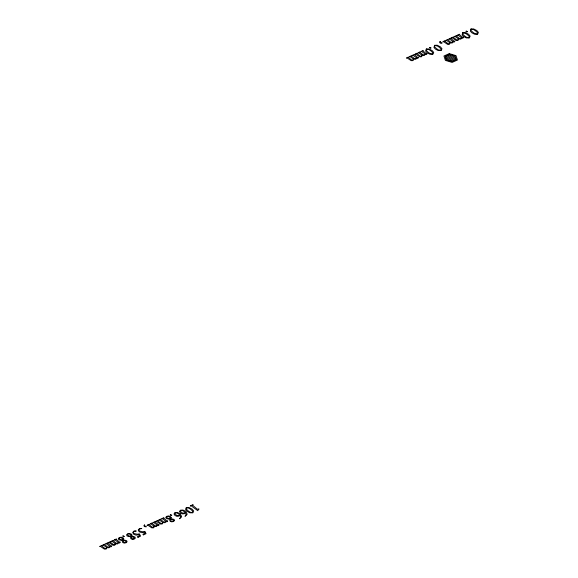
<?xml version="1.0" encoding="UTF-8"?>
<svg xmlns="http://www.w3.org/2000/svg" width="578" height="578" viewBox="0 0 578 578"><rect width="100%" height="100%" fill="white"/><g stroke="black" fill="none" stroke-linecap="round" stroke-linejoin="round"><path stroke-width="0.87" d="M452.379 55.387L455.413 57.771L455.977 59.613L449.54 54.563L448.405 55.076L454.835 60.126L453.701 60.632L447.264 55.582L446.122 56.095L452.56 61.145L450.804 61.174L445.602 57.085L446.216 58.97L447.914 60.307M122.955 538.985L122.948 539.809L120.592 539.657L118.967 538.407L119.595 537.75L120.954 537.619L122.955 538.985M131.213 535.286L131.213 536.109L128.858 535.958L127.232 534.708L127.861 534.05L129.212 533.92L131.213 535.286M170.394 517.751L170.387 518.574L168.032 518.423L166.406 517.173L167.035 516.515L168.386 516.385L170.394 517.751M138.019 537.345L137.347 536.709L139.695 535.582L139.312 534.722L136.054 535.134L133.612 534.188L132.702 532.425L134.132 530.915L136.278 531.023L133.843 531.493L133.243 532.352L133.973 533.494L137.239 534.231L139.428 533.834L140.541 536.146L138.019 537.345M143.525 534.874L142.86 534.245L145.201 533.111L144.825 532.251L141.567 532.67L139.125 531.724L138.207 529.961L139.645 528.444L141.791 528.559L139.349 529.022L138.756 529.889L139.486 531.03L142.752 531.767L144.934 531.37L146.046 533.682L143.525 534.874M144.435 524.947L144.579 526.19L146.277 526.146L146.162 526.883L144.399 526.572L143.893 525.691L144.435 524.947M440.161 41.428L440.313 42.671L442.011 42.628L441.895 43.364L440.125 43.054L439.627 42.172L440.161 41.428M106.692 547.482L106.099 548.471L104.929 548.515L101.692 545.935C103.556 544.411 97.595 547.258 100.478 546.456L104.372 549.1L106.157 549.071L107.067 547.648L109.061 547.771L110.015 546.412C110.636 548.125 112.869 544.996 111.012 545.993L107.638 543.204C109.444 541.824 103.513 544.62 106.388 543.79L109.647 546.167L109.502 546.745L107.797 547.135L104.683 544.649C106.518 543.002 100.42 545.972 103.505 545.17L106.692 547.482M115.26 543.645L114.668 544.635L113.498 544.678L110.268 542.099C112.125 540.575 106.164 543.421 109.047 542.619L112.941 545.264L114.726 545.235L115.636 543.811L117.63 543.934L118.591 542.576C119.205 544.288 121.438 541.16 119.581 542.157L116.207 539.375C118.02 537.988 112.081 540.784 114.957 539.953L118.215 542.33L118.071 542.908L116.366 543.298L113.252 540.813C115.087 539.166 108.989 542.142 112.081 541.333L115.26 543.645M154.131 526.247L153.538 527.237L152.361 527.28L149.131 524.701C150.995 523.177 145.035 526.023 147.917 525.221L151.812 527.866L153.596 527.837L154.507 526.413L156.501 526.536L157.454 525.171C158.076 526.89 160.308 523.762 158.451 524.759L155.077 521.97C156.884 520.59 150.952 523.386 153.827 522.555L157.086 524.932L156.941 525.51L155.236 525.901L152.122 523.415C153.958 521.761 147.86 524.737 150.945 523.935L154.131 526.247M162.7 522.411L162.107 523.401L160.937 523.444L157.7 520.865C159.564 519.34 153.603 522.187 156.486 521.385L160.381 524.029L162.165 524L163.075 522.577L165.07 522.7L166.023 521.334C166.645 523.054 168.877 519.925 167.02 520.923L163.646 518.134C165.453 516.754 159.521 519.55 162.396 518.719L165.655 521.096L165.51 521.674L163.805 522.064L160.691 519.579C162.526 517.924 156.428 520.901 159.514 520.099L162.7 522.411M413.443 59.028L412.851 60.018L411.673 60.061L408.444 57.482C410.308 55.965 404.347 58.804 407.23 58.01L411.124 60.654L412.909 60.625L413.819 59.194L415.813 59.324L416.767 57.959C417.388 59.678 419.621 56.55 417.764 57.54L414.39 54.758C416.196 53.378 410.264 56.167 413.14 55.343L416.398 57.721L416.254 58.299L414.549 58.681L411.435 56.196C413.27 54.549 407.172 57.525 410.257 56.716L413.443 59.028M422.012 55.192L421.42 56.182L420.249 56.225L417.013 53.646C418.877 52.128 412.916 54.968 415.799 54.173L419.693 56.817L421.478 56.788L422.388 55.358L424.382 55.488L425.336 54.122C425.957 55.842 428.19 52.714 426.333 53.711L422.959 50.922C424.765 49.542 418.833 52.331 421.709 51.507L424.967 53.884L424.823 54.462L423.118 54.845L420.004 52.36C421.839 50.712 415.741 53.689 418.826 52.88L422.012 55.192M449.865 42.729L449.272 43.718L448.095 43.762L444.865 41.183C446.729 39.658 440.768 42.505 443.651 41.703L447.545 44.347L449.33 44.318L450.24 42.895L452.234 43.018L453.188 41.659C453.809 43.372 456.042 40.243 454.185 41.24L450.811 38.459C452.617 37.071 446.686 39.868 449.561 39.037L452.82 41.414L452.675 41.992L450.97 42.382L447.856 39.896C449.691 38.249 443.593 41.226 446.678 40.417L449.865 42.729M458.433 38.892L457.841 39.882L456.671 39.925L453.434 37.346C455.298 35.822 449.337 38.668 452.22 37.866L456.114 40.511L457.899 40.482L458.809 39.058L460.803 39.181L461.757 37.823C462.378 39.535 464.611 36.407 462.754 37.404L459.38 34.622C461.186 33.235 455.254 36.031 458.13 35.2L461.389 37.577L461.244 38.162L459.539 38.545L456.425 36.06C458.26 34.413 452.162 37.389 455.247 36.58L458.433 38.892M123.172 540.64L123.562 542.222L124.646 542.684L126.459 541.918L124.899 540.762L123.172 540.64M131.437 536.948L131.82 538.523L132.911 538.985L134.725 538.219L133.157 537.063L131.437 536.948M170.611 519.405L171.001 520.98L172.085 521.45L173.899 520.684L172.338 519.528L170.611 519.405M123.721 538.826L123.454 539.838L126.633 540.654L127.117 541.759L126.026 542.785L124.234 543.074L122.76 542.547L122.276 541.528L122.666 540.632L118.858 539.751L118.288 538.58L119.386 537.511L121.322 537.179L123.085 537.793L123.721 538.826M131.979 535.127L131.712 536.138L134.898 536.955L135.382 538.06L134.291 539.086L132.492 539.375L131.018 538.848L130.541 537.829L130.931 536.933L127.124 536.052L126.553 534.881L127.644 533.819L129.58 533.48L131.351 534.094L131.979 535.127M171.16 517.592L170.886 518.603L174.072 519.42L174.556 520.525L173.465 521.551L171.673 521.84L170.192 521.313L169.715 520.294L170.105 519.398L166.298 518.517L165.727 517.346L166.825 516.277L168.762 515.944L170.524 516.559L171.16 517.592M186.261 507.592L185.668 509.81L187.12 511.364L189.801 512.802L192.871 512.845L193.702 510.988L192.069 509.102L188.861 507.484L186.261 507.592M426.297 49.014L425.697 51.225L427.149 52.779L429.837 54.216L432.908 54.26L433.731 52.403L432.098 50.517L428.89 48.899L426.297 49.014M434.555 45.315L433.962 47.526L435.415 49.079L438.095 50.517L441.173 50.561L441.997 48.704L440.364 46.818L437.156 45.2L434.555 45.315M462.718 32.708L462.118 34.926L463.57 36.479L466.258 37.917L469.329 37.96L470.152 36.096L468.52 34.218L465.312 32.599L462.718 32.708M470.976 29.008L470.376 31.226L471.836 32.78L474.516 34.218L477.587 34.261L478.418 32.397L476.785 30.518L473.577 28.9L470.976 29.008M186.463 507.831L186.145 508.922L188.074 510.8L190.104 512.18L192.64 512.628L192.568 511.024L190.885 509.485L188.97 508.207L186.463 507.831M426.499 49.253L426.181 50.337L428.11 52.215L430.14 53.595L432.676 54.043L432.604 52.446L430.921 50.9L428.999 49.621L426.499 49.253M434.757 45.554L434.439 46.637L436.368 48.523L438.399 49.896L440.942 50.344L440.862 48.747L439.179 47.201L437.264 45.922L434.757 45.554M462.92 32.946L462.602 34.037L464.531 35.915L466.562 37.288L469.098 37.743L469.025 36.139L467.335 34.601L465.42 33.322L462.92 32.946M471.178 29.247L470.86 30.338L472.79 32.216L474.82 33.589L477.356 34.044L477.284 32.44L475.6 30.901L473.685 29.623L471.178 29.247M180.704 517.223L179.498 518.777L181.694 516.739L180.307 513.799L177.439 512.498L174.924 512.65L173.985 513.943L174.924 515.46L177.005 516.378L178.97 516.147L179.989 515.171L180.704 517.223M186.21 514.76L185.011 516.313L187.207 514.275L185.82 511.328L182.944 510.034L180.43 510.186L179.491 511.472L180.437 512.997L182.518 513.907L184.476 513.676L185.495 512.708L186.21 514.76M175.148 512.91L174.701 513.712L176.897 515.511L178.999 515.583L179.664 514.745L177.07 512.968L175.148 512.91M180.654 510.446L180.206 511.241L182.402 513.047L184.505 513.12L185.177 512.281L182.583 510.504L180.654 510.446M198.883 509.045L197.734 510.656L191.181 505.815C187.597 507 195.313 503.387 192.59 505.244L197.365 509.247L198.883 509.045M429.801 47.41L429.526 47.736L430.292 48.335L431.159 47.945L429.801 47.41M466.222 31.111L465.947 31.429L466.713 32.028L467.58 31.645L466.222 31.111M123.049 535.864L122.774 536.182L123.547 536.781L124.407 536.398L123.049 535.864M170.488 514.63L170.214 514.947L170.98 515.547L171.847 515.164L170.488 514.63M449.272 53.617L443.955 55.994L445.385 60.394L452.126 62.41L457.436 60.025L456.013 55.633L449.272 53.617M449.525 54.397L445.147 56.355L446.324 59.968L451.873 61.629L456.244 59.671L455.074 56.052L449.525 54.397"/></g></svg>
